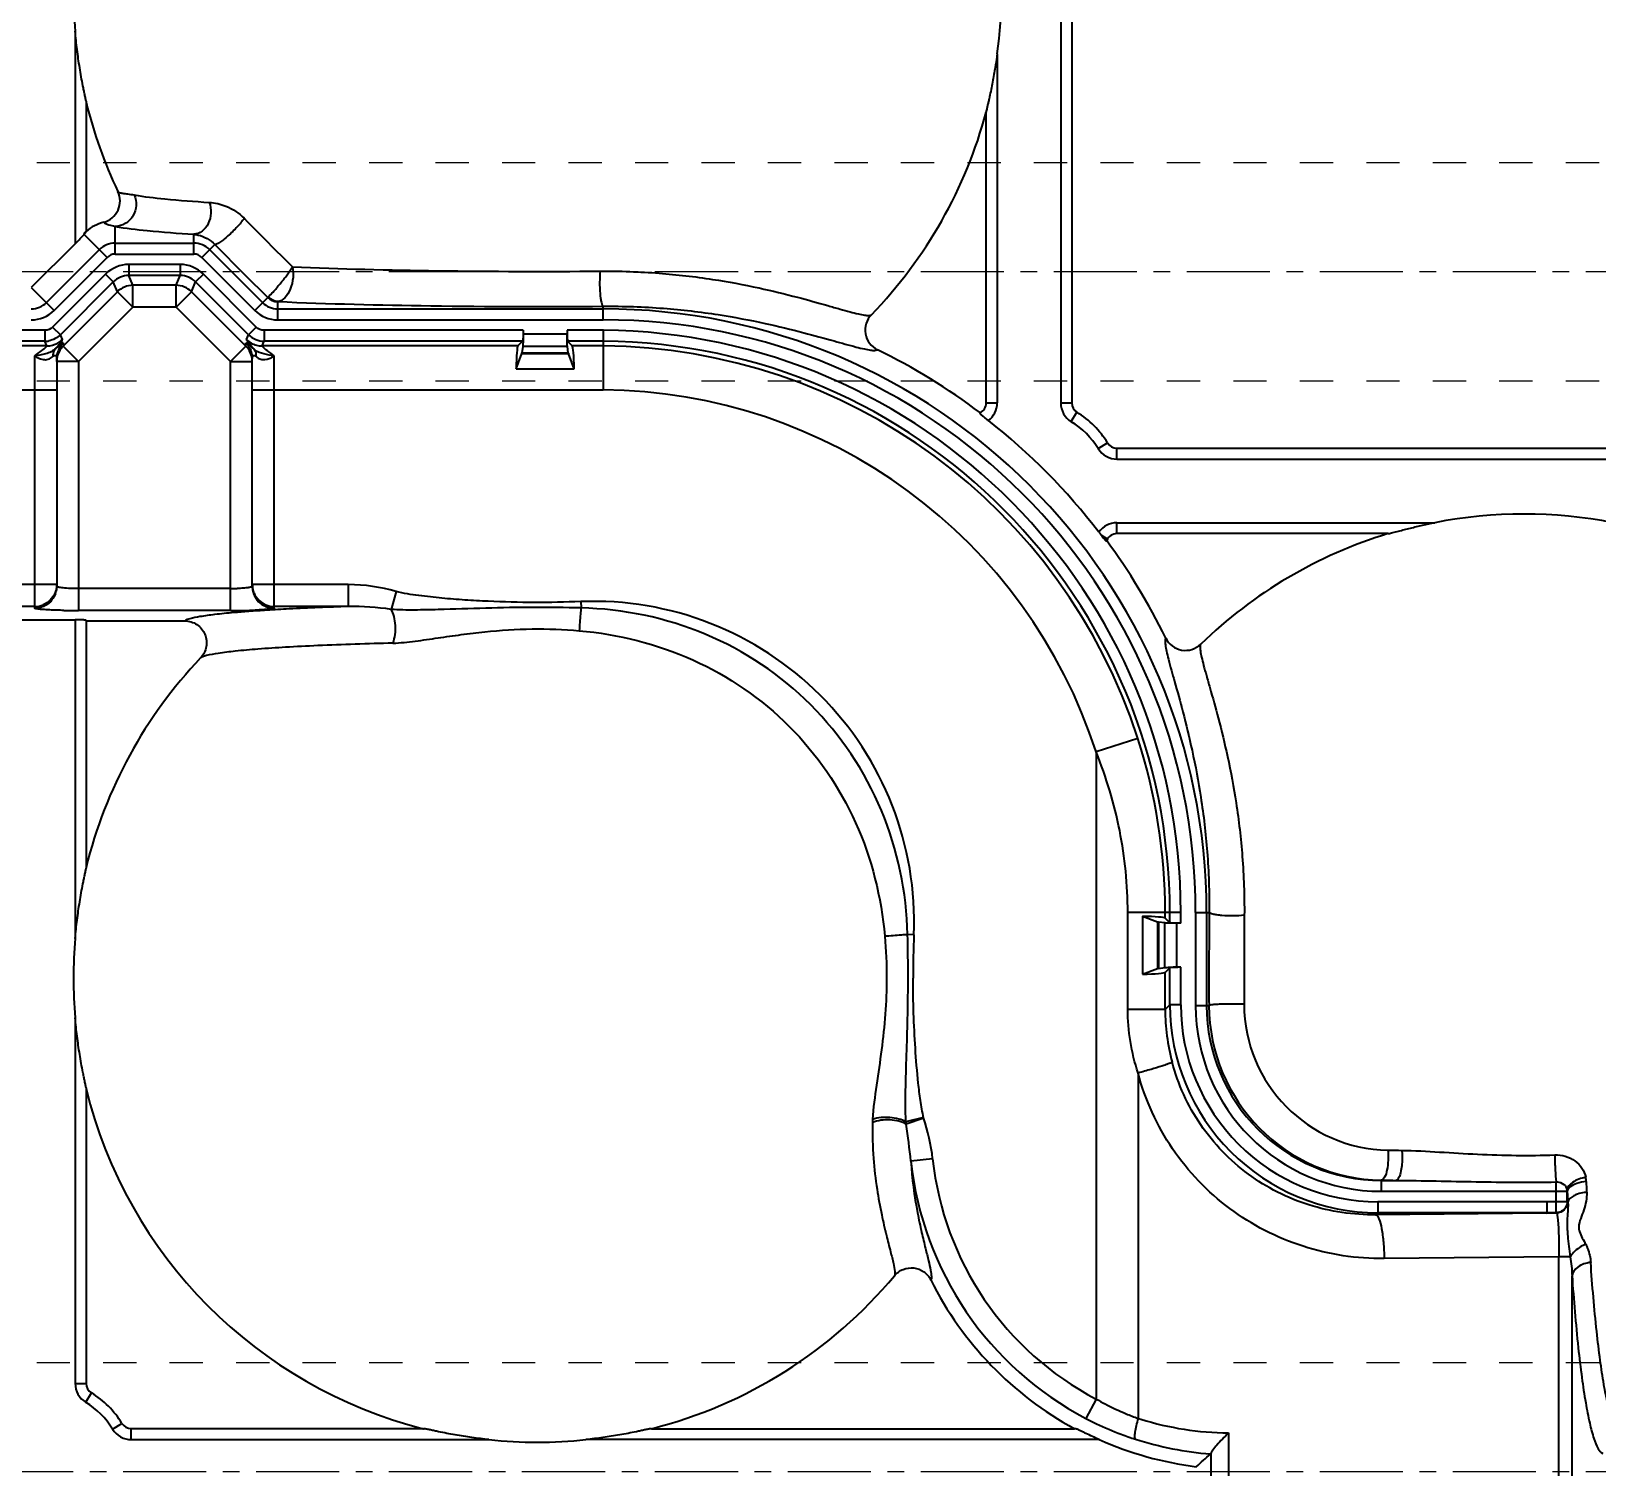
# Model space of a CAD drawing. Header units: millimetres. Extents: x -840 to 1682, y -9216 to -2117.
# Drawn here: x 537.5 to 609.3, y -6007.6 to -5941.8 of the extents above; entities that cross this region are included whole.
import ezdxf

# ---------------------------------------------------------------- set-up
doc = ezdxf.new("R2010")
doc.units = ezdxf.units.MM
doc.header["$LTSCALE"] = 16.335
doc.header["$PDMODE"] = 3
doc.header["$PDSIZE"] = 8
doc.linetypes.add('CENTER', pattern=[0.6, 0.375, -0.075, 0.075, -0.075])
doc.linetypes.add('HIDDEN', pattern=[0.2, 0.1, -0.1])
doc.layers.get('0').update_dxf_attribs({"linetype": 'CONTINUOUS'})
doc.layers.get('Defpoints').update_dxf_attribs({"linetype": 'CONTINUOUS'})
doc.layers.add('cool', color=153, linetype='HIDDEN', lineweight=9)
doc.layers.add('dim', color=82, linetype='CONTINUOUS', lineweight=9)
doc.layers.add('DEFAULT_2', color=8, linetype='HIDDEN')
doc.styles.get("Standard").update_dxf_attribs({"font": 'txt', "width": 0.85})
doc.dimstyles.new('mold', dxfattribs={"dimtxt": 10, "dimasz": 5, "dimexe": 0, "dimexo": 0, "dimgap": 0, "dimtad": 1, "dimzin": 1, "dimdsep": 46, "dimtxsty": 'Standard', "dimcen": 0, "dimclrd": 4, "dimclre": 4, "dimclrt": 6, "dimazin": 0, "dimtfac": 1, "dimtofl": 0, "dimtmove": 0, "dimatfit": 3, "dimfxl": 0, "dimarcsym": 0})

# ---------------------------------------------------------------- blocks, each defined once
blk = doc.blocks.new('7')
at = {"layer": 'cool', "ltscale": 0.932966}
for p, q in [((-1665.252, -2312.724), (-1303.907, -2312.724)), ((-1665.252, -2322.724), (-1303.907, -2322.724))]:
    blk.add_line(p, q, dxfattribs=at)
at = {"layer": 'cool', "color": 1, "linetype": 'CENTER', "ltscale": 0.621977}
blk.add_line((-1679.58, -2317.724), (-1289.58, -2317.724), dxfattribs=at)
blk = doc.blocks.new('*D659')
at = {"layer": 'Defpoints', "color": 0}
for p in [(683.042, -6007.78), (694.36, -6007.78), (492.865, -6017.78)]:
    blk.add_point(p, dxfattribs=at)
at = {"layer": 'dim', "color": 4, "lineweight": -2}
blk.add_line((683.042, -6007.78), (710.51, -6007.78), dxfattribs=at)
at = {"layer": 'dim', "color": 6, "insert": (702.435, -6004.78), "char_height": 6, "attachment_point": 5}
blk.add_mtext('10.00', dxfattribs=at)
blk = doc.blocks.new('*D661')
at = {"layer": 'Defpoints', "color": 0}
for p in [(679.149, -5952.78), (694.36, -5952.78), (492.865, -6017.78)]:
    blk.add_point(p, dxfattribs=at)
at = {"layer": 'dim', "color": 4, "lineweight": -2}
blk.add_line((679.149, -5952.78), (713.06, -5952.78), dxfattribs=at)
at = {"layer": 'dim', "color": 6, "insert": (703.71, -5949.78), "char_height": 6, "attachment_point": 5}
blk.add_mtext('65.00', dxfattribs=at)
blk = doc.blocks.new('*D662')
at = {"layer": 'Defpoints', "color": 0}
for p in [(651.665, -5872.78), (694.36, -5872.78), (492.865, -6017.78)]:
    blk.add_point(p, dxfattribs=at)
at = {"layer": 'dim', "color": 4, "lineweight": -2}
blk.add_line((651.665, -5872.78), (716.46, -5872.78), dxfattribs=at)
at = {"layer": 'dim', "color": 6, "insert": (705.41, -5869.78), "char_height": 6, "attachment_point": 5}
blk.add_mtext('145.00', dxfattribs=at)
blk = doc.blocks.new('*D669')
at = {"layer": 'Defpoints', "color": 0}
for p in [(642.865, -5843.189), (642.865, -5868.791), (492.865, -6017.78)]:
    blk.add_point(p, dxfattribs=at)
at = {"layer": 'dim', "color": 4, "lineweight": -2}
blk.add_line((642.865, -5868.791), (642.865, -5821.939), dxfattribs=at)
at = {"layer": 'dim', "color": 6, "insert": (639.865, -5832.564), "char_height": 6, "attachment_point": 5, "rotation": 90}
blk.add_mtext('150.00', dxfattribs=at)

msp = doc.modelspace()

# ---------------------------------------------------------------- linework, layer by layer
at = {"color": 7, "linetype": 'Continuous'}
for p, q in [((584.695, -5924.982), (584.695, -5958.802)), ((585.198, -5924.982), (585.198, -5958.802)), ((539.509, -5941.766), (539.509, -5951.502)), ((581.781, -5942.802), (581.781, -5958.802)), ((540.011, -5945.02), (540.011, -5950.934)), ((581.278, -5958.802), (581.278, -5945.467)), ((541.343, -5951.977), (541.343, -5950.709)), ((539.509, -5951.502), (537.497, -5953.514)), ((539.949, -5950.987), (539.887, -5951.049)), ((539.887, -5951.049), (540.969, -5952.131)), ((540.011, -5950.926), (539.949, -5950.987)), ((541.343, -5951.475), (544.947, -5951.475)), ((544.947, -5951.977), (544.947, -5951.069)), ((545.32, -5952.131), (545.913, -5951.538)), ((538.188, -5954.203), (540.615, -5951.776)), ((538.543, -5954.557), (540.969, -5952.131)), ((541.343, -5951.977), (544.947, -5951.977)), ((545.32, -5952.131), (547.746, -5954.557)), ((545.675, -5951.776), (548.101, -5954.203)), ((540.903, -5952.896), (538.476, -5955.323)), ((540.903, -5952.896), (541.258, -5953.251)), ((541.967, -5952.455), (541.967, -5952.957)), ((544.322, -5952.455), (541.967, -5952.455)), ((544.322, -5952.957), (541.968, -5952.957)), ((542.154, -5953.409), (541.968, -5952.957)), ((544.135, -5953.409), (544.322, -5952.957)), ((544.322, -5952.455), (544.322, -5952.957)), ((545.387, -5952.896), (545.032, -5953.251)), ((547.814, -5955.323), (545.387, -5952.896)), ((537.498, -5953.513), (538.543, -5954.557)), ((541.258, -5953.251), (538.831, -5955.678)), ((541.445, -5953.703), (538.956, -5956.191)), ((541.445, -5953.703), (541.258, -5953.251)), ((542.154, -5954.412), (541.445, -5953.703)), ((542.154, -5954.412), (542.154, -5953.409)), ((544.135, -5953.409), (542.154, -5953.409)), ((544.135, -5954.412), (544.135, -5953.409)), ((544.135, -5954.412), (544.845, -5953.703)), ((544.845, -5953.703), (545.032, -5953.251)), ((547.333, -5956.191), (544.845, -5953.703)), ((547.459, -5955.678), (545.032, -5953.251)), ((542.154, -5954.412), (539.666, -5956.901)), ((544.135, -5954.412), (542.154, -5954.412)), ((546.624, -5956.901), (544.135, -5954.412)), ((547.746, -5954.557), (548.334, -5953.969)), ((548.794, -5954.992), (548.794, -5954.154)), ((563.717, -5954.992), (563.717, -5954.369)), ((548.794, -5954.49), (563.717, -5954.49)), ((548.794, -5954.992), (563.717, -5954.992)), ((538.121, -5955.47), (447.608, -5955.47)), ((538.121, -5955.47), (538.121, -5955.972)), ((538.476, -5955.323), (538.831, -5955.678)), ((538.921, -5955.896), (538.831, -5955.678)), ((547.369, -5955.896), (547.459, -5955.678)), ((547.814, -5955.323), (547.459, -5955.678)), ((548.169, -5955.47), (548.169, -5955.972)), ((560.049, -5955.47), (548.169, -5955.47)), ((560.049, -5955.47), (560.048, -5955.648)), ((562.06, -5955.648), (560.048, -5955.648)), ((563.731, -5955.47), (562.059, -5955.47)), ((562.059, -5955.47), (562.06, -5955.648)), ((563.726, -5958.197), (563.727, -5955.47)), ((538.211, -5956.189), (447.518, -5956.189)), ((538.121, -5955.972), (447.608, -5955.972)), ((538.211, -5956.189), (538.121, -5955.972)), ((538.661, -5956.762), (538.696, -5956.501)), ((539.666, -5956.901), (538.956, -5956.191)), ((546.624, -5956.901), (547.333, -5956.191)), ((547.598, -5956.518), (547.629, -5956.762)), ((548.078, -5956.189), (548.169, -5955.972)), ((559.806, -5956.189), (548.078, -5956.189)), ((560.024, -5955.972), (548.169, -5955.972)), ((559.719, -5957.243), (559.983, -5956.535)), ((559.806, -5956.189), (560.024, -5955.972)), ((559.983, -5956.535), (562.125, -5956.535)), ((560.029, -5956.209), (559.99, -5956.499)), ((559.99, -5956.499), (562.118, -5956.499)), ((562.079, -5956.209), (560.029, -5956.209)), ((562.118, -5956.499), (562.079, -5956.209)), ((563.727, -5955.972), (562.084, -5955.972)), ((562.301, -5956.189), (562.084, -5955.972)), ((562.389, -5957.243), (562.125, -5956.535)), ((563.726, -5956.189), (562.301, -5956.189)), ((537.656, -5968.211), (537.656, -5956.647)), ((538.661, -5956.901), (538.661, -5967.207)), ((539.666, -5956.901), (538.661, -5956.901)), ((539.666, -5956.901), (539.666, -5968.316)), ((546.624, -5968.316), (546.624, -5956.901)), ((546.624, -5956.901), (547.629, -5956.901)), ((547.629, -5967.207), (547.629, -5956.901)), ((548.634, -5968.211), (548.634, -5956.647)), ((559.719, -5957.243), (562.389, -5957.243)), ((447.068, -5958.197), (538.661, -5958.197)), ((547.629, -5958.197), (563.71, -5958.197)), ((581.529, -5958.802), (581.781, -5958.802)), ((584.695, -5958.802), (585.198, -5958.802)), ((585.176, -5959.659), (585.438, -5959.231)), ((586.411, -5960.894), (586.84, -5960.632)), ((587.269, -5961.376), (587.269, -5960.873)), ((587.269, -5960.873), (618.821, -5960.873)), ((587.269, -5961.376), (618.821, -5961.376)), ((587.269, -5964.541), (587.269, -5964.29)), ((587.269, -5964.29), (601.848, -5964.29)), ((586.538, -5964.849), (586.828, -5965.026)), ((599.7, -5964.793), (587.269, -5964.793)), ((538.04, -5967.128), (524.147, -5967.128)), ((546.624, -5967.313), (539.666, -5967.313)), ((552.032, -5967.128), (547.629, -5967.128)), ((552.032, -5967.128), (552.032, -5968.132)), ((554.222, -5967.439), (553.993, -5968.263)), ((562.688, -5967.906), (562.7, -5968.199)), ((537.656, -5968.132), (524.147, -5968.132)), ((536.594, -5968.741), (539.509, -5968.741)), ((539.509, -5968.741), (539.509, -5983.344)), ((546.624, -5968.316), (539.666, -5968.316)), ((540.011, -5968.793), (540.011, -5980.089)), ((540.011, -5968.793), (544.532, -5968.793)), ((552.032, -5968.132), (548.634, -5968.132)), ((588.225, -5974.181), (586.315, -5974.798)), ((586.315, -5974.799), (586.315, -6004.463)), ((590.198, -5982.152), (587.766, -5982.152)), ((587.766, -5986.599), (587.766, -5982.152)), ((588.438, -5982.33), (588.438, -5984.99)), ((588.438, -5982.33), (589.133, -5982.589)), ((589.483, -5982.417), (589.483, -5982.152)), ((589.483, -5982.417), (589.696, -5982.63)), ((589.696, -5982.63), (589.696, -5982.152)), ((590.198, -5982.655), (590.198, -5982.152)), ((590.878, -5982.152), (591.38, -5982.152)), ((590.878, -5982.152), (590.878, -5986.423)), ((591.38, -5982.152), (591.501, -5982.153)), ((591.38, -5982.152), (591.38, -5986.423)), ((577.963, -5983.181), (577.67, -5983.169)), ((589.133, -5982.589), (589.133, -5984.731)), ((589.459, -5982.635), (589.169, -5982.596)), ((589.169, -5982.596), (589.169, -5984.723)), ((589.459, -5984.685), (589.459, -5982.635)), ((590.02, -5984.665), (590.02, -5982.654)), ((590.198, -5982.655), (590.02, -5982.654)), ((588.438, -5984.99), (589.133, -5984.731)), ((589.169, -5984.723), (589.459, -5984.685)), ((589.483, -5984.903), (589.696, -5984.69)), ((589.483, -5986.599), (589.483, -5984.903)), ((589.696, -5986.386), (589.696, -5984.69)), ((590.198, -5984.665), (590.02, -5984.665)), ((590.198, -5986.386), (590.198, -5984.665)), ((589.483, -5986.599), (587.766, -5986.599)), ((589.696, -5986.386), (589.483, -5986.599)), ((590.198, -5986.386), (589.696, -5986.386)), ((590.878, -5986.423), (591.49, -5986.423)), ((539.509, -5986.991), (539.509, -6003.749)), ((588.239, -5989.518), (588.239, -6005.348)), ((540.011, -5990.245), (540.011, -6003.749)), ((578.406, -5991.554), (577.598, -5991.752)), ((578.414, -5991.587), (577.604, -5991.862)), ((578.821, -5993.452), (577.823, -5993.559)), ((599.395, -5994.438), (600.069, -5994.438)), ((599.395, -5994.94), (599.395, -5994.438)), ((607.409, -5995.919), (607.408, -5994.511)), ((599.395, -5994.94), (607.908, -5994.94)), ((607.908, -5995.418), (607.912, -5994.938)), ((599.231, -5995.921), (599.137, -5996.015)), ((606.965, -5995.935), (599.137, -5996.015)), ((607.908, -5995.418), (599.231, -5995.419)), ((599.231, -5995.419), (599.231, -5995.921)), ((607.409, -5995.919), (599.231, -5995.921)), ((606.98, -5995.921), (606.965, -5995.935)), ((606.965, -5995.935), (607.425, -5995.929)), ((606.98, -5995.419), (606.98, -5995.845)), ((606.98, -5995.845), (606.98, -5995.921)), ((607.425, -5995.929), (607.409, -5995.919)), ((607.923, -5995.427), (607.908, -5995.418)), ((607.536, -5997.94), (599.521, -5998.022)), ((608.053, -5997.94), (607.536, -5997.94)), ((607.536, -6017.619), (607.536, -5997.94)), ((608.133, -6016.747), (608.133, -5998.812)), ((539.509, -6003.749), (540.011, -6003.749)), ((539.99, -6004.606), (540.252, -6004.178)), ((586.315, -6004.463), (585.849, -6005.352)), ((541.225, -6005.841), (541.653, -6005.579)), ((555.471, -6005.82), (542.082, -6005.82)), ((542.082, -6006.322), (542.082, -6005.82)), ((565.934, -6005.82), (585.322, -6005.82)), ((592.381, -6006.016), (592.381, -6009.543)), ((542.082, -6006.322), (558.478, -6006.322)), ((586.459, -6006.322), (562.926, -6006.322)), ((591.57, -6006.951), (591.57, -6008.608))]:
    msp.add_line(p, q, dxfattribs=at)
for centre, radius, start, end in [((563.215, -5982.655), 80.839, 0, 90), ((563.215, -5982.655), 80.559, 0, 90), ((563.215, -5982.655), 80.057, 0, 90), ((563.215, -5982.655), 79.986, 0, 90), ((563.215, -5982.655), 79.484, 0, 90), ((563.215, -5982.655), 72.307, 0, 90), ((563.215, -5982.655), 70.802, 0, 90), ((563.215, -5982.655), 70.55, 0, 90), ((563.215, -5982.655), 66.535, 0, 90), ((560.702, -5939.942), 21.272, 352.27236, 7.72764), ((560.702, -5939.942), 21.272, 175.0826, 184.9174), ((560.702, -5939.942), 21.305, 193.78896, 205.4843), ((560.702, -5939.942), 21.305, 315.93121, 344.96947), ((540.563, -5949.542), 1.005, 284.76536, 25.54538), ((541.343, -5952.505), 2.058, 104.73221, 130.30192), ((738.097, -5762.596), 267.707, 224.53116, 225.2028), ((541.343, -5952.505), 1.03, 90, 135), ((544.947, -5952.505), 1.03, 45, 90), ((741.858, -5758.781), 274.864, 224.53021, 225.24547), ((541.343, -5952.505), 0.528, 90, 135), ((544.947, -5952.505), 0.528, 45, 90), ((541.968, -5953.961), 1.506, 90.00989, 134.99011), ((541.967, -5953.959), 1.002, 89.94354, 135.03532), ((544.322, -5953.961), 1.506, 45.00989, 89.99011), ((544.323, -5953.959), 1.002, 44.94406, 90.03518), ((537.495, -5953.51), 0.98, 270, 315), ((548.794, -5953.51), 0.98, 225, 270), ((548.794, -5953.51), 0.65, 225, 270), ((537.495, -5953.51), 1.482, 270, 315), ((548.794, -5953.51), 1.482, 225, 270), ((563.717, -5982.152), 27.662, 0, 90), ((563.717, -5982.152), 27.161, 0, 90), ((576.731, -5955.46), 1.005, 135.85459, 243.97363), ((538.207, -5955.179), 1.012, 300.01635, 314.89436), ((548.171, -5954.965), 1.008, 225.0484, 269.93115), ((563.515, -5982.152), 26.683, 0, 89.5372), ((538.12, -5954.964), 1.008, 270.0484, 280.74317), ((544.234, -5962.465), 8.336, 131.95499, 132.58877), ((539.664, -5956.763), 1.003, 149.89319, 164.8305), ((546.622, -5956.905), 1.008, 30.16345, 45.11908), ((542.179, -5962.33), 8.153, 47.40437, 48.05304), ((548.08, -5955.178), 1.012, 255.01635, 269.89436), ((563.515, -5982.152), 25.964, 17.87834, 89.53493), ((563.515, -5982.152), 26.181, 0, 89.53686), ((563.717, -5982.152), 28.691, 52.93964, 64.0095), ((539.661, -5956.901), 1.001, 172.08588, 179.98273), ((563.515, -5982.152), 23.956, 17.87541, 89.53331), ((580.776, -5958.802), 0.502, 297.04728, 0), ((588.471, -5950.484), 11.556, 230.77741, 231.42617), ((580.776, -5958.802), 1.005, 306.74067, 0), ((585.7, -5958.802), 1.005, 180, 238.58208), ((585.7, -5958.802), 0.502, 180, 238.58208), ((583.238, -5962.833), 4.221, 31.41792, 58.58208), ((590.919, -5947.423), 15.476, 231.40789, 231.93361), ((563.717, -5982.152), 28.638, 37.4852, 51.92788), ((583.238, -5962.833), 3.719, 31.41792, 58.58208), ((587.269, -5960.371), 1.005, 211.41792, 270), ((587.269, -5960.371), 0.502, 211.41792, 270), ((587.269, -5965.295), 1.005, 90, 145.38992), ((605.927, -5985.167), 21.272, 78.94556, 101.05444), ((599.312, -5954.856), 16.218, 217.47892, 218.03506), ((563.717, -5982.152), 28.691, 25.99049, 36.47983), ((587.269, -5965.295), 0.502, 90, 157.3716), ((605.927, -5985.167), 21.305, 106.99514, 134.06876), ((546.627, -5958.165), 9.148, 269.97978, 271.93649), ((537.655, -5967.124), 1.008, 270.04922, 292.56838), ((537.663, -5967.131), 0.997, 336.89084, 343.23024), ((537.634, -5967.2), 1.028, 341.22785, 347.54742), ((548.656, -5967.2), 1.028, 192.93938, 198.89262), ((548.626, -5967.131), 0.996, 197.25655, 203.22987), ((548.634, -5967.124), 1.008, 247.51085, 269.9506), ((563.27, -5982.599), 14.704, 357.73179, 92.2682), ((539.656, -5932.211), 36.106, 268.94502, 270.01634), ((546.632, -5931.91), 36.407, 269.98689, 270.97009), ((551.297, -6020.192), 51.974, 94.22882, 94.98426), ((546.817, -5941.752), 26.562, 270.92929, 272.02035), ((552.815, -6041.022), 72.859, 93.55336, 94.21117), ((554.433, -6067.489), 99.376, 92.95297, 93.53881), ((557.096, -6122.477), 154.428, 91.87902, 92.88858), ((590.409, -5969.138), 1.005, 206.03302, 314.14052), ((560.702, -5985.167), 21.305, 136.46147, 166.21104), ((563.576, -5982.157), 25.907, 0.00991, 17.92973), ((941.067, -5985.165), 349.579, 179.50635, 180.20627), ((925.303, -5985.155), 332.206, 179.50559, 180.00217), ((493.182, -5985.217), 84.513, 0.0339, 1.38871), ((560.702, -5985.167), 21.272, 175.0826, 184.9174), ((627.291, -5985.176), 49.368, 177.6842, 179.99019), ((929.712, -5985.168), 336.615, 179.99988, 180.20408), ((598.922, -5986.604), 9.439, 179.97117, 194.77343), ((599.228, -5986.389), 9.531, 179.98266, 270.01734), ((599.226, -5986.391), 9.028, 179.97147, 270.02844), ((599.395, -5986.423), 8.517, 180, 270), ((599.395, -5986.423), 8.015, 180, 270), ((599.518, -5986.401), 8.028, 180.15795, 269.12121), ((599.806, -5986.346), 6.708, 180.18008, 268.99474), ((560.702, -5985.167), 21.305, 193.78896, 255.78539), ((580.065, -5991.859), 4.006, 176.94969, 179.04583), ((592.862, -5991.951), 15.125, 186.10404, 242.37684), ((592.862, -5991.951), 14.121, 186.10403, 242.37684), ((607.408, -5994.556), 1.376, 2.5181, 10.86022), ((776.501, -5987.175), 167.878, 182.49918, 182.665), ((607.403, -5995.411), 0.508, 285.38568, 299.54816), ((560.702, -5985.167), 21.305, 284.21461, 320.18549), ((592.862, -5991.951), 15.786, 206.52902, 241.46925), ((540.514, -6003.749), 1.005, 180, 238.58208), ((540.514, -6003.749), 0.502, 180, 238.58208), ((538.051, -6007.78), 3.719, 31.41792, 58.58208), ((538.051, -6007.78), 4.221, 31.41792, 58.58208), ((592.191, -5994.256), 11.777, 240.07179, 242.34427), ((592.089, -5994.453), 11.556, 242.3365, 247.59928), ((592.526, -5992.594), 14.399, 242.37646, 244.52183), ((592, -5994.665), 11.326, 247.6089, 250.60873), ((592.52, -5991.968), 14.048, 252.26014, 252.77489), ((592.537, -5991.875), 14.142, 252.81814, 269.36517), ((542.082, -6005.317), 1.005, 211.41792, 270), ((542.082, -6005.317), 0.502, 211.41792, 270), ((592.498, -5992.652), 14.335, 244.52067, 249.4407), ((592.469, -5992.729), 14.253, 249.44388, 252.22122), ((560.702, -5985.167), 21.272, 263.99842, 276.00158), ((592.862, -5991.951), 15.733, 245.98522, 262.8659), ((592.728, -5991.899), 15.122, 252.24521, 265.57046), ((560.428, -5973.023), 46.065, 311.42719, 312.51809)]:
    msp.add_arc(centre, radius, start, end, dxfattribs=at)
for centre, major_axis, ratio, start_param, end_param in [((539.509, -5951.465), (0.502, 0.504), 0.037007, -1.607888, -0.65937), ((559.812, -5958.197), (0, 2.01), 0.052408, 0.05236, 1.076173), ((559.979, -5955.938), (0, 0.603), 0.052408, -3.001966, -2.767137), ((562.129, -5955.938), (0, 0.603), 0.052408, -3.516048, -3.281219), ((562.296, -5958.197), (0, 2.01), 0.052408, -1.076173, -0.05236), ((587.476, -5982.422), (2.01, 0), 0.052408, 0.05236, 1.071621), ((589.73, -5982.584), (0.603, 0), 0.052408, -3.001966, -2.767137), ((587.476, -5984.897), (2.01, 0), 0.052408, -1.071621, -0.05236), ((589.73, -5984.735), (0.603, 0), 0.052408, 2.767137, 3.001966)]:
    msp.add_ellipse(centre, major_axis=major_axis, ratio=ratio, start_param=start_param, end_param=end_param, dxfattribs=at)
for points, knots in [([(540.011, -5944.975), (540.011, -5944.959), (539.999, -5944.915), (539.98, -5944.81), (539.945, -5944.655), (539.905, -5944.46), (539.851, -5944.191), (539.786, -5943.849), (539.692, -5943.298), (539.592, -5942.604), (539.533, -5942.045), (539.509, -5941.766)], [0, 0, 0, 0, 0.015383, 0.040857, 0.099497, 0.161463, 0.224702, 0.352808, 0.481847, 0.740792, 1, 1, 1, 1]), ([(581.781, -5942.802), (581.749, -5943.034), (581.679, -5943.495), (581.575, -5944.067), (581.482, -5944.521), (581.42, -5944.801), (581.371, -5945.02), (581.332, -5945.177), (581.306, -5945.312), (581.278, -5945.393), (581.278, -5945.426)], [0, 0, 0, 0, 0.261927, 0.523319, 0.65328, 0.781828, 0.844922, 0.90623, 0.963074, 1, 1, 1, 1]), ([(542.215, -5949.265), (542.283, -5949.416), (542.345, -5949.758), (542.192, -5950.25), (541.832, -5950.612), (541.503, -5950.706), (541.343, -5950.709)], [0, 0, 0, 0, 0.252184, 0.505569, 0.75536, 1, 1, 1, 1]), ([(541.47, -5949.109), (541.487, -5949.133), (541.564, -5949.168), (541.713, -5949.195), (541.939, -5949.223), (542.114, -5949.248), (542.215, -5949.265)], [0, 0, 0, 0, 0.114588, 0.309035, 0.599543, 1, 1, 1, 1]), ([(542.215, -5949.265), (542.679, -5949.347), (543.826, -5949.476), (544.976, -5949.565), (545.656, -5949.609)], [0, 0, 0, 0, 0.40871, 1, 1, 1, 1]), ([(545.656, -5949.609), (545.714, -5949.763), (545.761, -5950.099), (545.644, -5950.576), (545.364, -5950.949), (545.081, -5951.063), (544.947, -5951.069)], [0, 0, 0, 0, 0.267254, 0.535536, 0.781572, 1, 1, 1, 1]), ([(545.656, -5949.609), (545.918, -5949.626), (546.51, -5949.759), (547.023, -5950.1), (547.257, -5950.338)], [0, 0, 0, 0, 0.439847, 1, 1, 1, 1]), ([(540.977, -5950.611), (541.001, -5950.618), (541.122, -5950.654), (541.245, -5950.682), (541.343, -5950.709)], [0, 0, 0, 0, 0.195907, 1, 1, 1, 1]), ([(541.343, -5950.709), (541.829, -5950.794), (543.03, -5950.93), (544.234, -5951.022), (544.947, -5951.069)], [0, 0, 0, 0, 0.40871, 1, 1, 1, 1]), ([(547.257, -5950.338), (547.164, -5950.475), (546.924, -5950.753), (546.598, -5951.076), (546.32, -5951.312), (546.143, -5951.445), (546.019, -5951.517), (545.936, -5951.55), (545.913, -5951.538)], [0, 0, 0, 0, 0.271605, 0.600895, 0.751102, 0.873404, 0.95767, 1, 1, 1, 1]), ([(544.947, -5951.069), (545.013, -5951.076), (545.369, -5951.137), (545.708, -5951.327), (545.913, -5951.538)], [0, 0, 0, 0, 0.185848, 1, 1, 1, 1]), ([(548.367, -5953.932), (548.445, -5953.869), (548.624, -5953.672), (548.914, -5953.337), (549.213, -5952.952), (549.401, -5952.687), (549.469, -5952.561)], [0, 0, 0, 0, 0.170845, 0.449903, 0.754907, 1, 1, 1, 1]), ([(549.471, -5952.562), (549.506, -5952.722), (549.517, -5953.073), (549.398, -5953.569), (549.179, -5953.973), (548.929, -5954.146), (548.814, -5954.155)], [0, 0, 0, 0, 0.264597, 0.55562, 0.813207, 1, 1, 1, 1]), ([(549.471, -5952.562), (551.684, -5952.658), (556.388, -5952.769), (561.093, -5952.782), (563.581, -5952.76)], [0, 0, 0, 0, 0.470997, 1, 1, 1, 1]), ([(563.581, -5952.76), (563.562, -5952.926), (563.547, -5953.27), (563.56, -5953.691), (563.593, -5954.002), (563.626, -5954.182), (563.66, -5954.298), (563.696, -5954.362), (563.717, -5954.369)], [0, 0, 0, 0, 0.305898, 0.629644, 0.769794, 0.88197, 0.959217, 1, 1, 1, 1]), ([(563.581, -5952.76), (564.481, -5952.752), (566.206, -5952.812), (568.637, -5953.094), (570.753, -5953.489), (572.51, -5953.916), (573.741, -5954.261), (574.543, -5954.49), (575.008, -5954.62), (575.383, -5954.715), (575.671, -5954.774), (575.868, -5954.794), (575.979, -5954.783), (576.01, -5954.76)], [0, 0, 0, 0, 0.213429, 0.408946, 0.58017, 0.723636, 0.837689, 0.883439, 0.921614, 0.952213, 0.975288, 0.991007, 1, 1, 1, 1]), ([(548.334, -5953.969), (548.334, -5953.967), (548.342, -5953.951), (548.356, -5953.941), (548.367, -5953.932)], [0, 0, 0, 0, 0.128688, 1, 1, 1, 1]), ([(548.814, -5954.155), (548.688, -5954.152), (548.515, -5954.086), (548.395, -5953.966), (548.367, -5953.932)], [0, 0, 0, 0, 0.741824, 1, 1, 1, 1]), ([(548.794, -5954.154), (551.13, -5954.257), (556.105, -5954.378), (561.081, -5954.391), (563.717, -5954.369)], [0, 0, 0, 0, 0.470038, 1, 1, 1, 1]), ([(563.717, -5954.369), (564.641, -5954.36), (566.408, -5954.421), (568.887, -5954.711), (571.028, -5955.111), (572.793, -5955.539), (574.178, -5955.923), (575.101, -5956.186), (575.66, -5956.324), (575.948, -5956.38), (576.147, -5956.399), (576.259, -5956.386), (576.29, -5956.363)], [0, 0, 0, 0, 0.216842, 0.414016, 0.585199, 0.727506, 0.839968, 0.922453, 0.952533, 0.975276, 0.990884, 1, 1, 1, 1]), ([(538.893, -5955.958), (538.902, -5955.945), (538.912, -5955.926), (538.923, -5955.903), (538.921, -5955.896)], [0, 0, 0, 0, 0.673747, 1, 1, 1, 1]), ([(547.369, -5955.896), (547.363, -5955.91), (547.401, -5955.961), (547.455, -5956.045), (547.566, -5956.176), (547.649, -5956.273), (547.697, -5956.328)], [0, 0, 0, 0, 0.086305, 0.288711, 0.598853, 1, 1, 1, 1]), ([(560.049, -5955.611), (560.048, -5955.656), (560.045, -5955.738), (560.042, -5955.85), (560.031, -5955.921), (560.032, -5955.964), (560.024, -5955.972)], [0, 0, 0, 0, 0.372992, 0.683537, 0.90697, 1, 1, 1, 1]), ([(560.049, -5955.611), (560.049, -5955.731), (560.046, -5955.931), (560.039, -5956.131), (560.029, -5956.209)], [0, 0, 0, 0, 0.602543, 1, 1, 1, 1]), ([(562.058, -5955.611), (562.059, -5955.656), (562.063, -5955.738), (562.066, -5955.85), (562.076, -5955.921), (562.076, -5955.964), (562.084, -5955.972)], [0, 0, 0, 0, 0.372992, 0.683537, 0.90697, 1, 1, 1, 1]), ([(562.079, -5956.209), (562.068, -5956.131), (562.062, -5955.931), (562.058, -5955.731), (562.058, -5955.611)], [0, 0, 0, 0, 0.397457, 1, 1, 1, 1]), ([(537.656, -5956.647), (537.765, -5956.567), (537.942, -5956.432), (538.12, -5956.296), (538.182, -5956.233)], [0, 0, 0, 0, 0.604466, 1, 1, 1, 1]), ([(538.593, -5956.328), (538.555, -5956.363), (538.364, -5956.498), (538.133, -5956.561), (537.956, -5956.596)], [0, 0, 0, 0, 0.22285, 1, 1, 1, 1]), ([(538.182, -5956.233), (538.19, -5956.224), (538.201, -5956.213), (538.214, -5956.194), (538.211, -5956.189)], [0, 0, 0, 0, 0.698278, 1, 1, 1, 1]), ([(538.593, -5956.328), (538.573, -5956.349), (538.501, -5956.452), (538.478, -5956.583), (538.479, -5956.678)], [0, 0, 0, 0, 0.233658, 1, 1, 1, 1]), ([(538.51, -5956.651), (538.532, -5956.635), (538.576, -5956.609), (538.659, -5956.654), (538.661, -5956.722), (538.661, -5956.762)], [0, 0, 0, 0, 0.324824, 0.520297, 1, 1, 1, 1]), ([(538.593, -5956.328), (538.627, -5956.289), (538.73, -5956.168), (538.835, -5956.048), (538.893, -5955.958)], [0, 0, 0, 0, 0.326014, 1, 1, 1, 1]), ([(538.956, -5956.053), (538.956, -5956.028), (538.768, -5956.161), (538.734, -5956.2), (538.661, -5956.266)], [0, 0, 0, 0, 0.197866, 1, 1, 1, 1]), ([(547.629, -5956.266), (547.57, -5956.213), (547.481, -5956.138), (547.389, -5956.063), (547.354, -5956.049)], [0, 0, 0, 0, 0.676569, 1, 1, 1, 1]), ([(547.629, -5956.762), (547.629, -5956.725), (547.631, -5956.669), (547.687, -5956.616), (547.725, -5956.622), (547.742, -5956.629)], [0, 0, 0, 0, 0.526103, 0.732063, 1, 1, 1, 1]), ([(547.697, -5956.328), (547.736, -5956.373), (547.799, -5956.48), (547.803, -5956.604), (547.793, -5956.662)], [0, 0, 0, 0, 0.503487, 1, 1, 1, 1]), ([(548.634, -5956.647), (548.475, -5956.624), (548.174, -5956.573), (547.878, -5956.464), (547.759, -5956.378)], [0, 0, 0, 0, 0.521861, 1, 1, 1, 1]), ([(548.107, -5956.233), (548.099, -5956.224), (548.089, -5956.213), (548.076, -5956.194), (548.078, -5956.189)], [0, 0, 0, 0, 0.698379, 1, 1, 1, 1]), ([(548.634, -5956.647), (548.525, -5956.567), (548.347, -5956.432), (548.169, -5956.295), (548.107, -5956.233)], [0, 0, 0, 0, 0.604789, 1, 1, 1, 1]), ([(537.656, -5956.647), (537.72, -5956.695), (537.864, -5956.765), (538.093, -5956.834), (538.331, -5956.799), (538.458, -5956.705), (538.51, -5956.651)], [0, 0, 0, 0, 0.256813, 0.511003, 0.758387, 1, 1, 1, 1]), ([(547.783, -5956.652), (547.827, -5956.697), (547.926, -5956.777), (548.178, -5956.847), (548.372, -5956.783), (548.488, -5956.728)], [0, 0, 0, 0, 0.245177, 0.493934, 1, 1, 1, 1]), ([(581.023, -5959.318), (581.032, -5959.326), (581.078, -5959.367), (581.126, -5959.406), (581.164, -5959.437)], [0, 0, 0, 0, 0.204883, 1, 1, 1, 1]), ([(599.736, -5964.793), (599.76, -5964.793), (599.819, -5964.77), (599.966, -5964.736), (600.179, -5964.675), (600.448, -5964.607), (600.816, -5964.514), (601.283, -5964.405), (601.659, -5964.327), (601.848, -5964.29)], [0, 0, 0, 0, 0.032116, 0.086029, 0.208863, 0.337875, 0.469101, 0.734039, 1, 1, 1, 1]), ([(586.538, -5964.849), (586.588, -5964.913), (586.655, -5964.999), (586.736, -5965.09), (586.763, -5965.121), (586.774, -5965.128)], [0, 0, 0, 0, 0.668186, 0.888189, 1, 1, 1, 1]), ([(539.666, -5967.313), (539.537, -5967.313), (539.3, -5967.308), (539.02, -5967.29), (538.84, -5967.269), (538.746, -5967.251), (538.692, -5967.236), (538.661, -5967.217), (538.661, -5967.207)], [0, 0, 0, 0, 0.378008, 0.698107, 0.82118, 0.913477, 0.972473, 1, 1, 1, 1]), ([(547.629, -5967.207), (547.629, -5967.227), (547.539, -5967.251), (547.42, -5967.275), (547.194, -5967.296), (547.029, -5967.304), (546.936, -5967.308)], [0, 0, 0, 0, 0.083134, 0.288439, 0.603658, 1, 1, 1, 1]), ([(562.688, -5967.906), (561.981, -5967.935), (560.564, -5967.962), (558.794, -5967.918), (557.38, -5967.838), (556.321, -5967.756), (555.266, -5967.637), (554.563, -5967.533), (554.222, -5967.439)], [0, 0, 0, 0, 0.250015, 0.500029, 0.625043, 0.750056, 0.875064, 1, 1, 1, 1]), ([(538.424, -5968.294), (538.317, -5968.289), (538.128, -5968.28), (537.909, -5968.263), (537.779, -5968.248), (537.714, -5968.237), (537.678, -5968.228), (537.656, -5968.217), (537.656, -5968.211)], [0, 0, 0, 0, 0.41579, 0.729447, 0.843016, 0.925809, 0.977435, 1, 1, 1, 1]), ([(538.991, -5968.31), (538.941, -5968.309), (538.752, -5968.305), (538.563, -5968.3), (538.424, -5968.294)], [0, 0, 0, 0, 0.26617, 1, 1, 1, 1]), ([(546.781, -5968.414), (546.488, -5968.44), (545.97, -5968.492), (545.294, -5968.578), (544.84, -5968.672), (544.599, -5968.74), (544.532, -5968.793)], [0, 0, 0, 0, 0.386098, 0.683152, 0.887825, 1, 1, 1, 1]), ([(544.532, -5968.793), (544.725, -5968.793), (545.119, -5968.91), (545.509, -5969.38), (545.578, -5969.986), (545.39, -5970.352), (545.258, -5970.491)], [0, 0, 0, 0, 0.250023, 0.499971, 0.74994, 1, 1, 1, 1]), ([(548.634, -5968.211), (548.634, -5968.218), (548.607, -5968.229), (548.567, -5968.239), (548.491, -5968.251), (548.342, -5968.267), (548.091, -5968.284), (547.876, -5968.294), (547.754, -5968.298)], [0, 0, 0, 0, 0.022144, 0.074091, 0.157582, 0.272063, 0.586734, 1, 1, 1, 1]), ([(562.7, -5968.199), (561.972, -5968.182), (560.516, -5968.164), (558.332, -5968.201), (556.515, -5968.269), (555.069, -5968.3), (554.349, -5968.293), (553.993, -5968.262)], [0, 0, 0, 0, 0.250846, 0.501683, 0.752228, 0.876978, 1, 1, 1, 1]), ([(554.076, -5969.81), (554.181, -5969.562), (554.219, -5969.132), (554.146, -5968.61), (554.056, -5968.362), (553.993, -5968.263)], [0, 0, 0, 0, 0.51064, 0.77863, 1, 1, 1, 1]), ([(562.7, -5968.199), (562.691, -5968.293), (562.659, -5968.641), (562.632, -5968.989), (562.622, -5969.243)], [0, 0, 0, 0, 0.270624, 1, 1, 1, 1]), ([(577.67, -5983.169), (577.627, -5981.23), (576.819, -5977.326), (573.502, -5972.369), (568.545, -5969.051), (564.64, -5968.242), (562.7, -5968.199)], [0, 0, 0, 0, 0.249953, 0.499955, 0.749952, 1, 1, 1, 1]), ([(554.076, -5969.81), (554.417, -5969.802), (555.109, -5969.722), (556.151, -5969.571), (557.214, -5969.416), (558.646, -5969.24), (560.453, -5969.119), (561.901, -5969.181), (562.622, -5969.243)], [0, 0, 0, 0, 0.119158, 0.242884, 0.368317, 0.494438, 0.747197, 1, 1, 1, 1]), ([(562.622, -5969.243), (564.405, -5969.397), (567.955, -5970.285), (572.48, -5973.389), (575.584, -5977.914), (576.472, -5981.465), (576.626, -5983.248)], [0, 0, 0, 0, 0.25001, 0.5, 0.74999, 1, 1, 1, 1]), ([(554.076, -5969.81), (552.926, -5969.839), (551.285, -5969.891), (549.224, -5969.995), (547.965, -5970.078), (546.931, -5970.167), (546.142, -5970.262), (545.64, -5970.348), (545.375, -5970.427), (545.287, -5970.467), (545.258, -5970.491)], [0, 0, 0, 0, 0.389172, 0.555266, 0.698374, 0.81602, 0.90622, 0.967598, 0.987332, 1, 1, 1, 1]), ([(589.506, -5969.579), (589.484, -5969.611), (589.47, -5969.722), (589.489, -5969.92), (589.545, -5970.208), (589.683, -5970.767), (589.946, -5971.689), (590.329, -5973.074), (590.757, -5974.839), (591.158, -5976.98), (591.448, -5979.461), (591.509, -5981.228), (591.501, -5982.153)], [0, 0, 0, 0, 0.009113, 0.0247, 0.047415, 0.077462, 0.159872, 0.272262, 0.414535, 0.585757, 0.783016, 1, 1, 1, 1]), ([(591.109, -5969.859), (591.086, -5969.89), (591.075, -5970.001), (591.095, -5970.197), (591.154, -5970.486), (591.249, -5970.86), (591.378, -5971.325), (591.608, -5972.126), (591.953, -5973.357), (592.38, -5975.113), (592.775, -5977.229), (593.057, -5979.662), (593.117, -5981.388), (593.109, -5982.288)], [0, 0, 0, 0, 0.008991, 0.024686, 0.047729, 0.078293, 0.116429, 0.162139, 0.276118, 0.419554, 0.590824, 0.786428, 1, 1, 1, 1]), ([(587.766, -5982.152), (587.766, -5980.897), (587.515, -5978.381), (586.784, -5975.963), (586.315, -5974.799)], [0, 0, 0, 0, 0.499957, 1, 1, 1, 1]), ([(539.509, -5983.344), (539.533, -5983.064), (539.592, -5982.505), (539.692, -5981.811), (539.786, -5981.26), (539.851, -5980.919), (539.905, -5980.65), (539.945, -5980.454), (539.98, -5980.3), (539.999, -5980.194), (540.011, -5980.151), (540.011, -5980.134)], [0, 0, 0, 0, 0.259214, 0.518163, 0.647205, 0.775313, 0.838553, 0.900519, 0.959158, 0.984627, 1, 1, 1, 1]), ([(593.109, -5982.288), (592.943, -5982.307), (592.599, -5982.322), (592.178, -5982.309), (591.867, -5982.276), (591.687, -5982.243), (591.572, -5982.209), (591.507, -5982.173), (591.501, -5982.152)], [0, 0, 0, 0, 0.305898, 0.629644, 0.769793, 0.88197, 0.959217, 1, 1, 1, 1]), ([(577.67, -5983.169), (577.576, -5983.178), (577.228, -5983.21), (576.88, -5983.237), (576.626, -5983.248)], [0, 0, 0, 0, 0.270625, 1, 1, 1, 1]), ([(590.057, -5982.655), (589.937, -5982.655), (589.738, -5982.651), (589.538, -5982.645), (589.459, -5982.635)], [0, 0, 0, 0, 0.602543, 1, 1, 1, 1]), ([(590.057, -5982.655), (590.012, -5982.654), (589.93, -5982.651), (589.819, -5982.648), (589.747, -5982.637), (589.704, -5982.638), (589.696, -5982.63)], [0, 0, 0, 0, 0.372992, 0.683537, 0.90697, 1, 1, 1, 1]), ([(576.712, -5985.167), (576.712, -5986.265), (576.567, -5987.909), (576.249, -5990.055), (576.093, -5991.118), (576.065, -5991.645)], [0, 0, 0, 0, 0.505893, 0.756885, 1, 1, 1, 1]), ([(577.598, -5991.752), (577.562, -5991.209), (577.58, -5990.114), (577.653, -5987.92), (577.695, -5986.269), (577.695, -5985.167)], [0, 0, 0, 0, 0.247802, 0.498197, 1, 1, 1, 1]), ([(578.408, -5991.565), (578.344, -5991.305), (578.256, -5990.775), (578.127, -5989.713), (578.019, -5988.378), (577.94, -5986.774), (577.923, -5985.703), (577.923, -5985.167)], [0, 0, 0, 0, 0.124969, 0.249973, 0.499977, 0.749989, 1, 1, 1, 1]), ([(589.459, -5984.685), (589.538, -5984.674), (589.738, -5984.668), (589.937, -5984.664), (590.057, -5984.664)], [0, 0, 0, 0, 0.397457, 1, 1, 1, 1]), ([(590.057, -5984.664), (590.012, -5984.665), (589.93, -5984.668), (589.819, -5984.672), (589.747, -5984.682), (589.704, -5984.682), (589.696, -5984.69)], [0, 0, 0, 0, 0.372992, 0.683537, 0.90697, 1, 1, 1, 1]), ([(593.099, -5986.367), (592.932, -5986.359), (592.675, -5986.354), (592.332, -5986.356), (592.079, -5986.362), (591.858, -5986.373), (591.678, -5986.383), (591.567, -5986.403), (591.501, -5986.409), (591.49, -5986.423)], [0, 0, 0, 0, 0.309794, 0.477636, 0.638032, 0.779489, 0.891671, 0.966678, 1, 1, 1, 1]), ([(540.011, -5990.2), (540.011, -5990.184), (539.999, -5990.14), (539.98, -5990.035), (539.945, -5989.88), (539.905, -5989.685), (539.851, -5989.416), (539.786, -5989.074), (539.692, -5988.523), (539.592, -5987.829), (539.533, -5987.27), (539.509, -5986.991)], [0, 0, 0, 0, 0.015383, 0.040857, 0.099497, 0.161463, 0.224702, 0.352808, 0.481847, 0.740792, 1, 1, 1, 1]), ([(589.795, -5989.011), (589.785, -5989.024), (589.736, -5989.047), (589.644, -5989.088), (589.5, -5989.139), (589.228, -5989.231), (588.802, -5989.36), (588.439, -5989.463), (588.239, -5989.518)], [0, 0, 0, 0, 0.031158, 0.093859, 0.187107, 0.308336, 0.621568, 1, 1, 1, 1]), ([(599.521, -5998.022), (598.267, -5998.035), (595.733, -5997.655), (592.315, -5995.896), (589.639, -5993.109), (588.565, -5990.747), (588.239, -5989.518)], [0, 0, 0, 0, 0.248355, 0.49751, 0.74805, 1, 1, 1, 1]), ([(599.137, -5996.015), (598.105, -5996.028), (596.015, -5995.724), (593.187, -5994.288), (590.96, -5991.99), (590.066, -5990.032), (589.795, -5989.011)], [0, 0, 0, 0, 0.247282, 0.495962, 0.746891, 1, 1, 1, 1]), ([(576.06, -5991.792), (576.051, -5992.339), (576.083, -5993.361), (576.245, -5994.771), (576.46, -5995.948), (576.681, -5996.9), (576.874, -5997.643), (577.013, -5998.191), (577.084, -5998.536), (577.092, -5998.722), (577.08, -5998.787), (577.067, -5998.809)], [0, 0, 0, 0, 0.230607, 0.430048, 0.597709, 0.734582, 0.841983, 0.921098, 0.973048, 0.989378, 1, 1, 1, 1]), ([(577.604, -5991.862), (577.504, -5991.799), (577.256, -5991.71), (576.735, -5991.641), (576.306, -5991.683), (576.06, -5991.792)], [0, 0, 0, 0, 0.221821, 0.48949, 1, 1, 1, 1]), ([(577.598, -5991.752), (577.496, -5991.694), (577.249, -5991.607), (576.734, -5991.532), (576.313, -5991.554), (576.065, -5991.645)], [0, 0, 0, 0, 0.223758, 0.493047, 1, 1, 1, 1]), ([(599.689, -5993.052), (599.722, -5993.356), (599.701, -5993.793), (599.58, -5994.246), (599.459, -5994.417), (599.395, -5994.428)], [0, 0, 0, 0, 0.628988, 0.865803, 1, 1, 1, 1]), ([(600.333, -5993.062), (600.337, -5993.1), (600.349, -5993.256), (600.35, -5993.412), (600.345, -5993.531)], [0, 0, 0, 0, 0.241056, 1, 1, 1, 1]), ([(600.333, -5993.062), (600.908, -5993.071), (602.066, -5993.137), (604.398, -5993.288), (606.163, -5993.311), (607.341, -5993.27)], [0, 0, 0, 0, 0.245856, 0.495998, 1, 1, 1, 1]), ([(577.823, -5993.559), (577.875, -5994.354), (578.02, -5995.45), (578.3, -5996.772), (578.478, -5997.503), (578.621, -5998.075), (578.722, -5998.507), (578.765, -5998.794), (578.766, -5998.956), (578.738, -5999.002)], [0, 0, 0, 0, 0.431539, 0.59742, 0.732677, 0.839083, 0.91807, 0.970968, 1, 1, 1, 1]), ([(600.345, -5993.531), (600.336, -5993.743), (600.302, -5994.033), (600.194, -5994.334), (600.111, -5994.431), (600.069, -5994.438)], [0, 0, 0, 0, 0.651734, 0.870864, 1, 1, 1, 1]), ([(607.341, -5993.27), (607.663, -5993.259), (608.167, -5993.398), (608.612, -5993.857), (608.731, -5994.149), (608.76, -5994.296)], [0, 0, 0, 0, 0.513304, 0.760111, 1, 1, 1, 1]), ([(607.341, -5993.27), (607.343, -5993.502), (607.359, -5993.916), (607.384, -5994.33), (607.408, -5994.511)], [0, 0, 0, 0, 0.560118, 1, 1, 1, 1]), ([(600.069, -5994.438), (601.291, -5994.445), (603.737, -5994.517), (606.183, -5994.525), (607.408, -5994.511)], [0, 0, 0, 0, 0.499547, 1, 1, 1, 1]), ([(607.408, -5994.511), (607.446, -5994.509), (607.594, -5994.52), (607.742, -5994.595), (607.812, -5994.68)], [0, 0, 0, 0, 0.259893, 1, 1, 1, 1]), ([(608.76, -5994.296), (608.547, -5994.342), (608.22, -5994.448), (607.909, -5994.731), (607.903, -5994.869)], [0, 0, 0, 0, 0.61065, 1, 1, 1, 1]), ([(608.783, -5994.495), (608.64, -5994.509), (608.385, -5994.558), (608.142, -5994.666), (608.052, -5994.738)], [0, 0, 0, 0, 0.553454, 1, 1, 1, 1]), ([(607.912, -5994.938), (607.915, -5994.976), (607.928, -5995.144), (607.933, -5995.313), (607.939, -5995.444)], [0, 0, 0, 0, 0.224923, 1, 1, 1, 1]), ([(608.052, -5994.738), (608.033, -5994.753), (607.974, -5994.806), (607.926, -5994.879), (607.916, -5994.935)], [0, 0, 0, 0, 0.290046, 1, 1, 1, 1]), ([(608.383, -5995.071), (608.324, -5995.092), (608.147, -5995.165), (607.961, -5995.311), (607.939, -5995.444)], [0, 0, 0, 0, 0.319609, 1, 1, 1, 1]), ([(608.805, -5994.981), (608.768, -5994.984), (608.625, -5995.003), (608.484, -5995.036), (608.383, -5995.071)], [0, 0, 0, 0, 0.259032, 1, 1, 1, 1]), ([(608.805, -5994.981), (608.818, -5995.254), (608.729, -5995.671), (608.527, -5996.174), (608.446, -5996.44), (608.444, -5996.574)], [0, 0, 0, 0, 0.501937, 0.754891, 1, 1, 1, 1]), ([(599.136, -5996.015), (599.166, -5996.023), (599.226, -5996.082), (599.327, -5996.289), (599.423, -5996.699), (599.498, -5997.309), (599.519, -5997.774), (599.521, -5998.022)], [0, 0, 0, 0, 0.043893, 0.112987, 0.332869, 0.642097, 1, 1, 1, 1]), ([(607.424, -5995.93), (607.439, -5995.943), (607.451, -5996.012), (607.474, -5996.133), (607.491, -5996.327), (607.501, -5996.475), (607.506, -5996.56)], [0, 0, 0, 0, 0.095317, 0.297399, 0.602516, 1, 1, 1, 1]), ([(607.924, -5995.427), (607.924, -5995.555), (607.817, -5995.82), (607.552, -5995.928), (607.425, -5995.929)], [0, 0, 0, 0, 0.50043, 1, 1, 1, 1]), ([(607.939, -5995.444), (607.964, -5995.625), (607.908, -5996.044), (607.905, -5996.46), (607.916, -5996.694)], [0, 0, 0, 0, 0.438129, 1, 1, 1, 1]), ([(607.506, -5996.56), (607.511, -5996.659), (607.532, -5997.119), (607.537, -5997.58), (607.536, -5997.94)], [0, 0, 0, 0, 0.216704, 1, 1, 1, 1]), ([(607.916, -5996.694), (607.92, -5996.791), (607.949, -5997.208), (608.01, -5997.622), (608.053, -5997.94)], [0, 0, 0, 0, 0.232063, 1, 1, 1, 1]), ([(608.444, -5996.574), (608.443, -5996.646), (608.492, -5996.934), (608.663, -5997.174), (608.761, -5997.365)], [0, 0, 0, 0, 0.251555, 1, 1, 1, 1]), ([(608.761, -5997.365), (608.685, -5997.396), (608.412, -5997.534), (608.166, -5997.746), (608.053, -5997.94)], [0, 0, 0, 0, 0.267874, 1, 1, 1, 1]), ([(608.761, -5997.365), (608.795, -5997.43), (608.913, -5997.695), (608.975, -5997.983), (608.99, -5998.198)], [0, 0, 0, 0, 0.255205, 1, 1, 1, 1]), ([(608.99, -5998.198), (608.781, -5998.226), (608.418, -5998.332), (608.15, -5998.655), (608.133, -5998.812)], [0, 0, 0, 0, 0.570275, 1, 1, 1, 1]), ([(610.346, -6005.982), (610.26, -6005.95), (610.099, -6005.731), (609.927, -6005.292), (609.747, -6004.617), (609.575, -6003.725), (609.409, -6002.618), (609.188, -6000.755), (609.064, -5999.257), (608.99, -5998.198)], [0, 0, 0, 0, 0.034448, 0.093813, 0.180656, 0.294828, 0.435447, 0.601134, 1, 1, 1, 1]), ([(577.067, -5998.809), (577.172, -5998.683), (577.451, -5998.479), (577.96, -5998.412), (578.44, -5998.593), (578.665, -5998.855), (578.738, -5999.002)], [0, 0, 0, 0, 0.250044, 0.500019, 0.749964, 1, 1, 1, 1]), ([(608.133, -5998.812), (608.21, -5999.912), (608.339, -6001.469), (608.568, -6003.408), (608.74, -6004.564), (608.918, -6005.498), (609.105, -6006.209), (609.285, -6006.679), (609.449, -6006.916), (609.539, -6006.958)], [0, 0, 0, 0, 0.396336, 0.561345, 0.701785, 0.816249, 0.90381, 0.964334, 1, 1, 1, 1]), ([(588.239, -6005.348), (588.205, -6005.461), (588.147, -6005.67), (588.09, -6005.961), (588.075, -6006.156), (588.087, -6006.281), (588.117, -6006.301)], [0, 0, 0, 0, 0.362472, 0.672308, 0.890437, 1, 1, 1, 1]), ([(558.478, -6006.322), (558.219, -6006.295), (557.701, -6006.231), (557.058, -6006.129), (556.548, -6006.035), (556.232, -6005.972), (555.984, -6005.92), (555.804, -6005.882), (555.663, -6005.849), (555.567, -6005.831), (555.529, -6005.82), (555.514, -6005.82)], [0, 0, 0, 0, 0.26017, 0.519985, 0.649355, 0.777626, 0.840821, 0.902568, 0.960587, 0.98538, 1, 1, 1, 1]), ([(565.89, -6005.82), (565.875, -6005.82), (565.837, -6005.831), (565.741, -6005.849), (565.6, -6005.882), (565.42, -6005.92), (565.172, -6005.972), (564.857, -6006.035), (564.346, -6006.129), (563.703, -6006.231), (563.186, -6006.295), (562.926, -6006.322)], [0, 0, 0, 0, 0.014622, 0.039415, 0.097427, 0.159173, 0.222368, 0.35064, 0.48001, 0.739828, 1, 1, 1, 1]), ([(586.459, -6006.322), (586.354, -6006.276), (586.148, -6006.182), (585.893, -6006.062), (585.698, -6005.967), (585.565, -6005.904), (585.467, -6005.855), (585.407, -6005.831), (585.385, -6005.82), (585.377, -6005.82)], [0, 0, 0, 0, 0.288351, 0.571236, 0.707036, 0.83412, 0.941999, 0.98038, 1, 1, 1, 1]), ([(592.381, -6006.016), (592.287, -6006.111), (592.109, -6006.293), (591.868, -6006.553), (591.697, -6006.749), (591.606, -6006.877), (591.575, -6006.929), (591.57, -6006.951)], [0, 0, 0, 0, 0.321137, 0.616071, 0.857779, 0.944977, 1, 1, 1, 1])]:
    msp.add_open_spline(points, degree=3, knots=knots, dxfattribs=at)
for points in [[(540.908, -5950.583), (540.93, -5950.594), (540.954, -5950.603), (540.977, -5950.611)], [(542.154, -5953.409), (541.898, -5953.409), (541.626, -5953.522), (541.445, -5953.703)], [(544.845, -5953.703), (544.663, -5953.522), (544.391, -5953.409), (544.135, -5953.409)], [(538.476, -5955.323), (538.385, -5955.414), (538.249, -5955.47), (538.121, -5955.47)], [(538.831, -5955.678), (538.691, -5955.817), (538.501, -5955.917), (538.308, -5955.954)], [(547.369, -5955.896), (547.491, -5956.018), (547.652, -5956.11), (547.819, -5956.155)], [(548.169, -5955.47), (548.041, -5955.47), (547.904, -5955.414), (547.814, -5955.323)], [(537.956, -5956.596), (537.856, -5956.615), (537.756, -5956.628), (537.656, -5956.647)], [(538.211, -5956.189), (538.384, -5956.189), (538.563, -5956.141), (538.713, -5956.055)], [(538.956, -5956.191), (538.805, -5956.342), (538.7, -5956.552), (538.67, -5956.763)], [(547.333, -5956.053), (547.46, -5956.178), (547.555, -5956.345), (547.598, -5956.518)], [(547.629, -5956.901), (547.629, -5956.728), (547.58, -5956.549), (547.493, -5956.399)], [(547.759, -5956.378), (547.737, -5956.363), (547.717, -5956.346), (547.697, -5956.328)], [(547.742, -5956.629), (547.757, -5956.635), (547.771, -5956.643), (547.783, -5956.652)], [(548.488, -5956.728), (548.538, -5956.703), (548.587, -5956.676), (548.634, -5956.647)], [(538.661, -5967.128), (538.661, -5967.226), (538.646, -5967.325), (538.618, -5967.419)], [(538.661, -5967.207), (538.661, -5967.279), (538.653, -5967.352), (538.637, -5967.422)], [(547.629, -5967.128), (547.629, -5967.229), (547.644, -5967.331), (547.674, -5967.427)], [(547.629, -5967.207), (547.629, -5967.282), (547.637, -5967.357), (547.654, -5967.43)], [(554.222, -5967.439), (553.512, -5967.241), (552.769, -5967.128), (552.032, -5967.128)], [(538.158, -5968.077), (538.088, -5968.117), (538.013, -5968.148), (537.936, -5968.171)], [(538.58, -5967.522), (538.481, -5967.754), (538.276, -5967.958), (538.043, -5968.055)], [(538.607, -5967.531), (538.531, -5967.754), (538.363, -5967.959), (538.158, -5968.077)], [(547.683, -5967.533), (547.759, -5967.755), (547.927, -5967.96), (548.131, -5968.077)], [(547.71, -5967.524), (547.809, -5967.756), (548.015, -5967.959), (548.247, -5968.055)], [(548.131, -5968.077), (548.201, -5968.117), (548.276, -5968.148), (548.354, -5968.171)], [(537.936, -5968.171), (537.845, -5968.197), (537.75, -5968.211), (537.656, -5968.211)], [(548.354, -5968.171), (548.444, -5968.197), (548.539, -5968.211), (548.634, -5968.211)], [(553.993, -5968.263), (553.344, -5968.173), (552.687, -5968.123), (552.032, -5968.132)], [(576.626, -5983.248), (576.681, -5983.886), (576.712, -5984.527), (576.712, -5985.167)], [(588.239, -5989.518), (587.93, -5988.582), (587.766, -5987.585), (587.766, -5986.599)], [(577.604, -5991.862), (577.601, -5991.825), (577.599, -5991.789), (577.598, -5991.752)], [(578.821, -5993.452), (578.752, -5992.812), (578.591, -5992.182), (578.408, -5991.565)], [(577.823, -5993.559), (577.771, -5992.991), (577.682, -5992.427), (577.604, -5991.862)], [(599.689, -5993.052), (599.904, -5993.056), (600.118, -5993.059), (600.333, -5993.062)], [(599.395, -5994.428), (599.619, -5994.431), (599.844, -5994.435), (600.069, -5994.438)], [(607.812, -5994.68), (607.87, -5994.752), (607.901, -5994.849), (607.91, -5994.942)], [(607.538, -5995.901), (607.496, -5995.913), (607.452, -5995.919), (607.409, -5995.919)], [(607.839, -5995.67), (607.796, -5995.745), (607.73, -5995.81), (607.654, -5995.853)], [(607.908, -5995.418), (607.908, -5995.505), (607.883, -5995.594), (607.839, -5995.67)], [(608.053, -5997.94), (608.103, -5998.228), (608.126, -5998.521), (608.133, -5998.812)]]:
    msp.add_open_spline(points, degree=3, dxfattribs=at)
at = {"layer": 'DEFAULT_2', "color": 8, "linetype": 'HIDDEN'}
for p, q in [((540.011, -5944.975), (540.011, -5945.02)), ((581.278, -5945.426), (581.278, -5945.467)), ((540.011, -5950.963), (540.011, -5950.925)), ((538.956, -5956.053), (538.956, -5956.191)), ((547.333, -5956.191), (547.333, -5956.053)), ((538.661, -5956.901), (538.661, -5956.762)), ((547.629, -5956.901), (547.629, -5956.762)), ((581.278, -5958.802), (581.529, -5958.802)), ((586.818, -5965.069), (586.84, -5965.033)), ((586.828, -5965.026), (586.84, -5965.033)), ((587.269, -5964.793), (587.269, -5964.541)), ((599.7, -5964.793), (599.736, -5964.793)), ((538.661, -5967.128), (538.04, -5967.128)), ((540.011, -5980.089), (540.011, -5980.134)), ((540.011, -5990.2), (540.011, -5990.245)), ((555.471, -6005.82), (555.514, -6005.82)), ((565.934, -6005.82), (565.89, -6005.82)), ((585.377, -6005.82), (585.322, -6005.82))]:
    msp.add_line(p, q, dxfattribs=at)
for points in [[(538.661, -5956.762), (538.665, -5956.668), (538.695, -5956.505)], [(547.599, -5956.521), (547.625, -5956.681), (547.629, -5956.762)]]:
    msp.add_lwpolyline(points, dxfattribs=at)
for centre, radius, start, end in [((539.667, -5956.767), 1.008, 134.88092, 149.89319), ((580.776, -5958.802), 0.502, 293.15956, 297.04728), ((583.238, -5962.833), 4.221, 327.03883, 328.58208)]:
    msp.add_arc(centre, radius, start, end, dxfattribs=at)
for centre, major_axis, ratio, start_param, end_param in [((539.509, -5951.465), (0.502, 0.504), 0.037007, -0.65937, -0.037092), ((539.509, -5968.767), (0.502, 0), 0.052408, 0, 1.570796)]:
    msp.add_ellipse(centre, major_axis=major_axis, ratio=ratio, start_param=start_param, end_param=end_param, dxfattribs=at)
for points, knots in [([(540.819, -5950.514), (540.823, -5950.521), (540.846, -5950.551), (540.881, -5950.571), (540.908, -5950.583)], [0, 0, 0, 0, 0.21038, 1, 1, 1, 1]), ([(580.974, -5959.264), (580.968, -5959.266), (581.001, -5959.295), (581.009, -5959.305), (581.023, -5959.318)], [0, 0, 0, 0, 0.247512, 1, 1, 1, 1])]:
    msp.add_open_spline(points, degree=3, knots=knots, dxfattribs=at)

# ---------------------------------------------------------------- block references
for p in [(1977.444, -3635.056), (1977.444, -3690.056)]:
    msp.add_blockref('7', p)

# ---------------------------------------------------------------- dimensions: what is measured, and where the dimension line sits
at = {"layer": 'dim'}
for feature_location, offset, dtype, picture, middle in [((642.865, -5868.791), (0, 25.602), 1, '*D669', (639.865, -5832.564)), ((651.665, -5872.78), (42.695, 0), 0, '*D662', (705.41, -5869.78)), ((679.149, -5952.78), (15.211, 0), 0, '*D661', (703.71, -5949.78)), ((683.042, -6007.78), (11.318, 0), 0, '*D659', (702.435, -6004.78))]:
    dim = msp.add_ordinate_dim(feature_location=feature_location, offset=offset, dtype=dtype, origin=(492.865, -6017.78), dimstyle='mold', override={"dimtxt": 6, "dimasz": 2}, dxfattribs=at)
    dim.commit()
    dim.dimension.update_dxf_attribs({"geometry": picture, "text_midpoint": middle})

doc.saveas('drawing.dxf')
